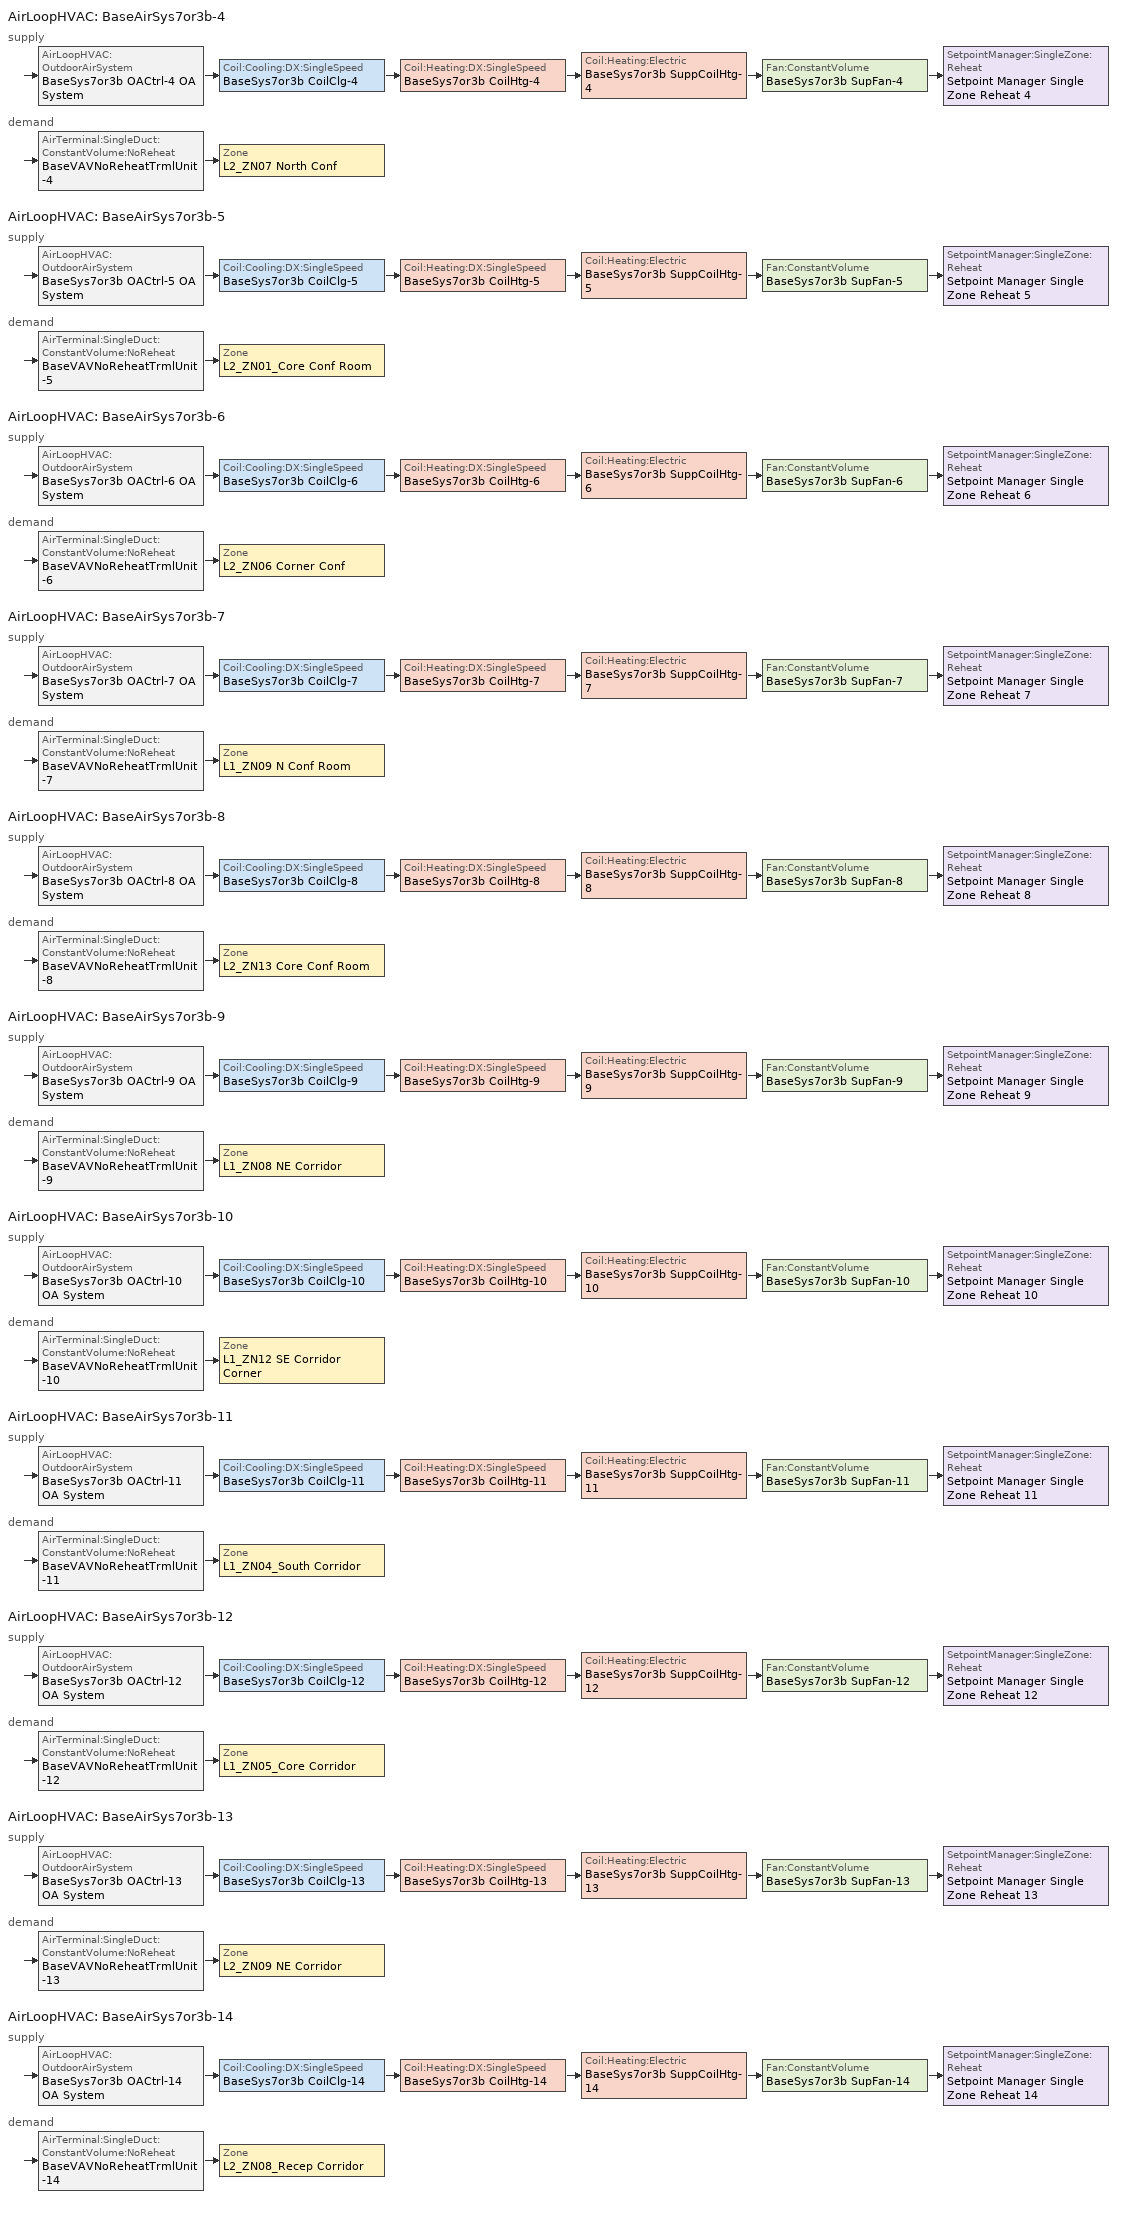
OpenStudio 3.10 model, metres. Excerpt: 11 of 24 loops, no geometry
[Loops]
AirLoopHVAC 'BaseAirSys7or3b-4'
 supply: AirLoopHVAC:OutdoorAirSystem 'BaseSys7or3b OACtrl-4 OA System' > Coil:Cooling:DX:SingleSpeed 'BaseSys7or3b CoilClg-4' > Coil:Heating:DX:SingleSpeed 'BaseSys7or3b CoilHtg-4' > Coil:Heating:Electric 'BaseSys7or3b SuppCoilHtg-4' > Fan:ConstantVolume 'BaseSys7or3b SupFan-4' > SetpointManager:SingleZone:Reheat 'Setpoint Manager Single Zone Reheat 4'
 demand: AirTerminal:SingleDuct:ConstantVolume:NoReheat 'BaseVAVNoReheatTrmlUnit-4' > Zone 'L2_ZN07 North Conf'
AirLoopHVAC 'BaseAirSys7or3b-5'
 supply: AirLoopHVAC:OutdoorAirSystem 'BaseSys7or3b OACtrl-5 OA System' > Coil:Cooling:DX:SingleSpeed 'BaseSys7or3b CoilClg-5' > Coil:Heating:DX:SingleSpeed 'BaseSys7or3b CoilHtg-5' > Coil:Heating:Electric 'BaseSys7or3b SuppCoilHtg-5' > Fan:ConstantVolume 'BaseSys7or3b SupFan-5' > SetpointManager:SingleZone:Reheat 'Setpoint Manager Single Zone Reheat 5'
 demand: AirTerminal:SingleDuct:ConstantVolume:NoReheat 'BaseVAVNoReheatTrmlUnit-5' > Zone 'L2_ZN01_Core Conf Room'
AirLoopHVAC 'BaseAirSys7or3b-6'
 supply: AirLoopHVAC:OutdoorAirSystem 'BaseSys7or3b OACtrl-6 OA System' > Coil:Cooling:DX:SingleSpeed 'BaseSys7or3b CoilClg-6' > Coil:Heating:DX:SingleSpeed 'BaseSys7or3b CoilHtg-6' > Coil:Heating:Electric 'BaseSys7or3b SuppCoilHtg-6' > Fan:ConstantVolume 'BaseSys7or3b SupFan-6' > SetpointManager:SingleZone:Reheat 'Setpoint Manager Single Zone Reheat 6'
 demand: AirTerminal:SingleDuct:ConstantVolume:NoReheat 'BaseVAVNoReheatTrmlUnit-6' > Zone 'L2_ZN06 Corner Conf'
AirLoopHVAC 'BaseAirSys7or3b-7'
 supply: AirLoopHVAC:OutdoorAirSystem 'BaseSys7or3b OACtrl-7 OA System' > Coil:Cooling:DX:SingleSpeed 'BaseSys7or3b CoilClg-7' > Coil:Heating:DX:SingleSpeed 'BaseSys7or3b CoilHtg-7' > Coil:Heating:Electric 'BaseSys7or3b SuppCoilHtg-7' > Fan:ConstantVolume 'BaseSys7or3b SupFan-7' > SetpointManager:SingleZone:Reheat 'Setpoint Manager Single Zone Reheat 7'
 demand: AirTerminal:SingleDuct:ConstantVolume:NoReheat 'BaseVAVNoReheatTrmlUnit-7' > Zone 'L1_ZN09 N Conf Room'
AirLoopHVAC 'BaseAirSys7or3b-8'
 supply: AirLoopHVAC:OutdoorAirSystem 'BaseSys7or3b OACtrl-8 OA System' > Coil:Cooling:DX:SingleSpeed 'BaseSys7or3b CoilClg-8' > Coil:Heating:DX:SingleSpeed 'BaseSys7or3b CoilHtg-8' > Coil:Heating:Electric 'BaseSys7or3b SuppCoilHtg-8' > Fan:ConstantVolume 'BaseSys7or3b SupFan-8' > SetpointManager:SingleZone:Reheat 'Setpoint Manager Single Zone Reheat 8'
 demand: AirTerminal:SingleDuct:ConstantVolume:NoReheat 'BaseVAVNoReheatTrmlUnit-8' > Zone 'L2_ZN13 Core Conf Room'
AirLoopHVAC 'BaseAirSys7or3b-9'
 supply: AirLoopHVAC:OutdoorAirSystem 'BaseSys7or3b OACtrl-9 OA System' > Coil:Cooling:DX:SingleSpeed 'BaseSys7or3b CoilClg-9' > Coil:Heating:DX:SingleSpeed 'BaseSys7or3b CoilHtg-9' > Coil:Heating:Electric 'BaseSys7or3b SuppCoilHtg-9' > Fan:ConstantVolume 'BaseSys7or3b SupFan-9' > SetpointManager:SingleZone:Reheat 'Setpoint Manager Single Zone Reheat 9'
 demand: AirTerminal:SingleDuct:ConstantVolume:NoReheat 'BaseVAVNoReheatTrmlUnit-9' > Zone 'L1_ZN08 NE Corridor'
AirLoopHVAC 'BaseAirSys7or3b-10'
 supply: AirLoopHVAC:OutdoorAirSystem 'BaseSys7or3b OACtrl-10 OA System' > Coil:Cooling:DX:SingleSpeed 'BaseSys7or3b CoilClg-10' > Coil:Heating:DX:SingleSpeed 'BaseSys7or3b CoilHtg-10' > Coil:Heating:Electric 'BaseSys7or3b SuppCoilHtg-10' > Fan:ConstantVolume 'BaseSys7or3b SupFan-10' > SetpointManager:SingleZone:Reheat 'Setpoint Manager Single Zone Reheat 10'
 demand: AirTerminal:SingleDuct:ConstantVolume:NoReheat 'BaseVAVNoReheatTrmlUnit-10' > Zone 'L1_ZN12 SE Corridor Corner'
AirLoopHVAC 'BaseAirSys7or3b-11'
 supply: AirLoopHVAC:OutdoorAirSystem 'BaseSys7or3b OACtrl-11 OA System' > Coil:Cooling:DX:SingleSpeed 'BaseSys7or3b CoilClg-11' > Coil:Heating:DX:SingleSpeed 'BaseSys7or3b CoilHtg-11' > Coil:Heating:Electric 'BaseSys7or3b SuppCoilHtg-11' > Fan:ConstantVolume 'BaseSys7or3b SupFan-11' > SetpointManager:SingleZone:Reheat 'Setpoint Manager Single Zone Reheat 11'
 demand: AirTerminal:SingleDuct:ConstantVolume:NoReheat 'BaseVAVNoReheatTrmlUnit-11' > Zone 'L1_ZN04_South Corridor'
AirLoopHVAC 'BaseAirSys7or3b-12'
 supply: AirLoopHVAC:OutdoorAirSystem 'BaseSys7or3b OACtrl-12 OA System' > Coil:Cooling:DX:SingleSpeed 'BaseSys7or3b CoilClg-12' > Coil:Heating:DX:SingleSpeed 'BaseSys7or3b CoilHtg-12' > Coil:Heating:Electric 'BaseSys7or3b SuppCoilHtg-12' > Fan:ConstantVolume 'BaseSys7or3b SupFan-12' > SetpointManager:SingleZone:Reheat 'Setpoint Manager Single Zone Reheat 12'
 demand: AirTerminal:SingleDuct:ConstantVolume:NoReheat 'BaseVAVNoReheatTrmlUnit-12' > Zone 'L1_ZN05_Core Corridor'
AirLoopHVAC 'BaseAirSys7or3b-13'
 supply: AirLoopHVAC:OutdoorAirSystem 'BaseSys7or3b OACtrl-13 OA System' > Coil:Cooling:DX:SingleSpeed 'BaseSys7or3b CoilClg-13' > Coil:Heating:DX:SingleSpeed 'BaseSys7or3b CoilHtg-13' > Coil:Heating:Electric 'BaseSys7or3b SuppCoilHtg-13' > Fan:ConstantVolume 'BaseSys7or3b SupFan-13' > SetpointManager:SingleZone:Reheat 'Setpoint Manager Single Zone Reheat 13'
 demand: AirTerminal:SingleDuct:ConstantVolume:NoReheat 'BaseVAVNoReheatTrmlUnit-13' > Zone 'L2_ZN09 NE Corridor'
AirLoopHVAC 'BaseAirSys7or3b-14'
 supply: AirLoopHVAC:OutdoorAirSystem 'BaseSys7or3b OACtrl-14 OA System' > Coil:Cooling:DX:SingleSpeed 'BaseSys7or3b CoilClg-14' > Coil:Heating:DX:SingleSpeed 'BaseSys7or3b CoilHtg-14' > Coil:Heating:Electric 'BaseSys7or3b SuppCoilHtg-14' > Fan:ConstantVolume 'BaseSys7or3b SupFan-14' > SetpointManager:SingleZone:Reheat 'Setpoint Manager Single Zone Reheat 14'
 demand: AirTerminal:SingleDuct:ConstantVolume:NoReheat 'BaseVAVNoReheatTrmlUnit-14' > Zone 'L2_ZN08_Recep Corridor'
[Sizing:Zone] Zone Cooling Design Supply Air Temperature Input Method=TemperatureDifference; Zone Cooling Design Supply Air Temperature {C}=14; Zone Cooling Design Supply Air Temperature Difference {deltaC}=11.1111; Zone Heating Design Supply Air Temperature Input Method=TemperatureDifference; Zone Heating Design Supply Air Temperature {C}=40; Zone Heating Design Supply Air Temperature Difference {deltaC}=13.8889; Zone Cooling Design Supply Air Humidity Ratio {kg-H2O/kg-air}=0.0085; Zone Heating Design Supply Air Humidity Ratio {kg-H2O/kg-air}=0.008; Zone Heating Sizing Factor=1; Zone Cooling Sizing Factor=1; Cooling Design Air Flow Method=DesignDay; Cooling Minimum Air Flow per Zone Floor Area {m3/s-m2}=0; Cooling Minimum Air Flow {m3/s}=0; Cooling Minimum Air Flow Fraction=0; Heating Design Air Flow Method=DesignDay; Heating Maximum Air Flow per Zone Floor Area {m3/s-m2}=0; Heating Maximum Air Flow {m3/s}=0; Heating Maximum Air Flow Fraction=0; Account for Dedicated Outdoor Air System=No; Dedicated Outdoor Air System Control Strategy=NeutralSupplyAir; Dedicated Outdoor Air Low Setpoint Temperature for Design {C}=autosize; Dedicated Outdoor Air High Setpoint Temperature for Design {C}=autosize; Zone Load Sizing Method=Sensible Load Only No Latent Load; Zone Latent Cooling Design Supply Air Humidity Ratio Input Method=HumidityRatioDifference; Zone Cooling Design Supply Air Humidity Ratio Difference {kgWater/kgDryAir}=0.005; Zone Latent Heating Design Supply Air Humidity Ratio Input Method=HumidityRatioDifference; Zone Humidification Design Supply Air Humidity Ratio Difference {kgWater/kgDryAir}=0.005; Sizing Option=Coincident
L2_ZN07 North Conf; L2_ZN01_Core Conf Room; L2_ZN06 Corner Conf; L1_ZN09 N Conf Room; L2_ZN13 Core Conf Room; L1_ZN08 NE Corridor; L1_ZN12 SE Corridor Corner; L1_ZN04_South Corridor; L1_ZN05_Core Corridor; L2_ZN09 NE Corridor; L2_ZN08_Recep Corridor
[Zone equipment]
L2_ZN07 North Conf: L2_ZN07 North Conf BaseExhFan, BaseVAVNoReheatTrmlUnit-4
L2_ZN01_Core Conf Room: L2_ZN01_Core Conf Room BaseExhFan, BaseVAVNoReheatTrmlUnit-5
L2_ZN06 Corner Conf: L2_ZN06 Corner Conf BaseExhFan, BaseVAVNoReheatTrmlUnit-6
L1_ZN09 N Conf Room: L1_ZN09 N Conf Room BaseExhFan, BaseVAVNoReheatTrmlUnit-7
L2_ZN13 Core Conf Room: L2_ZN13 Core Conf Room BaseExhFan, BaseVAVNoReheatTrmlUnit-8
L1_ZN08 NE Corridor: L1_ZN08 NE Corridor BaseExhFan, BaseVAVNoReheatTrmlUnit-9
L1_ZN12 SE Corridor Corner: L1_ZN12 SE Corridor Corner BaseExhFan, BaseVAVNoReheatTrmlUnit-10
L1_ZN04_South Corridor: L1_ZN04_South Corridor BaseExhFan, BaseVAVNoReheatTrmlUnit-11
L1_ZN05_Core Corridor: L1_ZN05_Core Corridor BaseExhFan, BaseVAVNoReheatTrmlUnit-12
L2_ZN09 NE Corridor: L2_ZN09 NE Corridor BaseExhFan, BaseVAVNoReheatTrmlUnit-13
L2_ZN08_Recep Corridor: L2_ZN08_Recep Corridor BaseExhFan, BaseVAVNoReheatTrmlUnit-14
[AirLoopHVAC] Availability Schedule=SchoolHVACAvail; Design Return Air Flow Fraction of Supply Air Flow=1
Name | Design Supply Air Flow Rate {m3/s}
BaseAirSys7or3b-4 | 0.781639
BaseAirSys7or3b-5 | 0.583846
BaseAirSys7or3b-6 | 0.417876
BaseAirSys7or3b-7 | 1.00057
BaseAirSys7or3b-8 | 0.427479
BaseAirSys7or3b-9 | 0.63257
BaseAirSys7or3b-10 | 0.131585
BaseAirSys7or3b-11 | 0.236125
BaseAirSys7or3b-12 | 0.50891
BaseAirSys7or3b-13 | 0.920798
BaseAirSys7or3b-14 | 0.966978
[Sizing:System] Central Heating Maximum System Air Flow Ratio=1; Preheat Design Temperature {C}=5.68434e-14; Preheat Design Humidity Ratio {kg-H2O/kg-Air}=0; Precool Design Temperature {C}=5.68434e-14; Precool Design Humidity Ratio {kg-H2O/kg-Air}=0; Central Cooling Design Supply Air Temperature {C}=12.7778; Central Heating Design Supply Air Temperature {C}=35; Sizing Option=NonCoincident; 100% Outdoor Air in Cooling=No; 100% Outdoor Air in Heating=No; Central Cooling Design Supply Air Humidity Ratio {kg-H2O/kg-Air}=0.0085; Central Heating Design Supply Air Humidity Ratio {kg-H2O/kg-Air}=0.008; Zone Maximum Outdoor Air Fraction=1; Cooling Supply Air Flow Rate Per Floor Area {m3/s-m2}=0.00996765; Cooling Fraction of Autosized Cooling Supply Air Flow Rate=1; Cooling Supply Air Flow Rate Per Unit Cooling Capacity {m3/s-W}=3.94755e-05; Heating Supply Air Flow Rate Per Floor Area {m3/s-m2}=0.00996765; Heating Fraction of Autosized Heating Supply Air Flow Rate=1; Heating Fraction of Autosized Cooling Supply Air Flow Rate=1; Heating Supply Air Flow Rate Per Unit Heating Capacity {m3/s-W}=3.15882e-05; Cooling Design Capacity Method=CoolingDesignCapacity; Cooling Design Capacity {W}=autosize; Cooling Design Capacity Per Floor Area {W/m2}=234.7; Fraction of Autosized Cooling Design Capacity=1; Heating Design Capacity Method=HeatingDesignCapacity; Heating Design Capacity {W}=autosize; Heating Design Capacity Per Floor Area {W/m2}=157; Fraction of Autosized Heating Design Capacity=1; Central Cooling Capacity Control Method=OnOff; Occupant Diversity=autosize
BaseAirSys7or3b-4; BaseAirSys7or3b-5; BaseAirSys7or3b-6; BaseAirSys7or3b-7; BaseAirSys7or3b-8; BaseAirSys7or3b-9; BaseAirSys7or3b-10; BaseAirSys7or3b-11; BaseAirSys7or3b-12; BaseAirSys7or3b-13; BaseAirSys7or3b-14
[Controller:OutdoorAir] Minimum Outdoor Air Flow Rate {m3/s}=0; Maximum Outdoor Air Flow Rate {m3/s}=Autosize; Economizer Control Action Type=ModulateFlow; Lockout Type=NoLockout; Minimum Limit Type=FixedMinimum; High Humidity Control=No; High Humidity Outdoor Air Flow Ratio=1; Control High Indoor Humidity Based on Outdoor Humidity Ratio=Yes; Heat Recovery Bypass Control Type=BypassWhenWithinEconomizerLimits; Economizer Operation Staging=InterlockedWithMechanicalCooling
Name | Economizer Control Type | Economizer Maximum Limit Dry-Bulb Temperature {C} | Economizer Maximum Limit Enthalpy {J/kg} | Minimum Outdoor Air Schedule | Maximum Fraction of Outdoor Air Schedule | Controller Mechanical Ventilation
BaseSys7or3b OACtrl-4 | FixedDryBulb | 21.6667 | 116300 | BaseSys7or3b OACtrl-4 Schedule | BaseSys7or3b OACtrl-4 Max OA Schedule | BaseSys7or3b OACtrl-4 Mech Vent Controller
BaseSys7or3b OACtrl-5 | FixedDryBulb | 21.6667 | 116300 | BaseSys7or3b OACtrl-5 Schedule | BaseSys7or3b OACtrl-5 Max OA Schedule | BaseSys7or3b OACtrl-5 Mech Vent Controller
BaseSys7or3b OACtrl-6 | NoEconomizer |  | 64000 | BaseSys7or3b OACtrl-6 Schedule |  | BaseSys7or3b OACtrl-6 Mech Vent Controller
BaseSys7or3b OACtrl-7 | FixedDryBulb | 21.6667 | 116300 | BaseSys7or3b OACtrl-7 Schedule | BaseSys7or3b OACtrl-7 Max OA Schedule | BaseSys7or3b OACtrl-7 Mech Vent Controller
BaseSys7or3b OACtrl-8 | NoEconomizer |  | 64000 | BaseSys7or3b OACtrl-8 Schedule |  | BaseSys7or3b OACtrl-8 Mech Vent Controller
BaseSys7or3b OACtrl-9 | FixedDryBulb | 21.6667 | 116300 | BaseSys7or3b OACtrl-9 Schedule | BaseSys7or3b OACtrl-9 Max OA Schedule | BaseSys7or3b OACtrl-9 Mech Vent Controller
BaseSys7or3b OACtrl-10 | NoEconomizer |  | 64000 | BaseSys7or3b OACtrl-10 Schedule |  | BaseSys7or3b OACtrl-10 Mech Vent Controller
BaseSys7or3b OACtrl-11 | NoEconomizer |  | 64000 | BaseSys7or3b OACtrl-11 Schedule |  | BaseSys7or3b OACtrl-11 Mech Vent Controller
BaseSys7or3b OACtrl-12 | FixedDryBulb | 21.6667 | 116300 | BaseSys7or3b OACtrl-12 Schedule | BaseSys7or3b OACtrl-12 Max OA Schedule | BaseSys7or3b OACtrl-12 Mech Vent Controller
BaseSys7or3b OACtrl-13 | FixedDryBulb | 21.6667 | 116300 | BaseSys7or3b OACtrl-13 Schedule | BaseSys7or3b OACtrl-13 Max OA Schedule | BaseSys7or3b OACtrl-13 Mech Vent Controller
BaseSys7or3b OACtrl-14 | FixedDryBulb | 21.6667 | 116300 | BaseSys7or3b OACtrl-14 Schedule | BaseSys7or3b OACtrl-14 Max OA Schedule | BaseSys7or3b OACtrl-14 Mech Vent Controller
[Controller:MechanicalVentilation] Availability Schedule=Always On Discrete
Name | Demand Controlled Ventilation
BaseSys7or3b OACtrl-4 Mech Vent Controller; BaseSys7or3b OACtrl-5 Mech Vent Controller | Yes
BaseSys7or3b OACtrl-6 Mech Vent Controller; BaseSys7or3b OACtrl-7 Mech Vent Controller; BaseSys7or3b OACtrl-8 Mech Vent Controller; BaseSys7or3b OACtrl-9 Mech Vent Controller; BaseSys7or3b OACtrl-10 Mech Vent Controller; BaseSys7or3b OACtrl-11 Mech Vent Controller; BaseSys7or3b OACtrl-12 Mech Vent Controller; BaseSys7or3b OACtrl-13 Mech Vent Controller; BaseSys7or3b OACtrl-14 Mech Vent Controller
[AirLoopHVAC:OutdoorAirSystem]
Name | Controller
BaseSys7or3b OACtrl-4 OA System | BaseSys7or3b OACtrl-4
BaseSys7or3b OACtrl-5 OA System | BaseSys7or3b OACtrl-5
BaseSys7or3b OACtrl-6 OA System | BaseSys7or3b OACtrl-6
BaseSys7or3b OACtrl-7 OA System | BaseSys7or3b OACtrl-7
BaseSys7or3b OACtrl-8 OA System | BaseSys7or3b OACtrl-8
BaseSys7or3b OACtrl-9 OA System | BaseSys7or3b OACtrl-9
BaseSys7or3b OACtrl-10 OA System | BaseSys7or3b OACtrl-10
BaseSys7or3b OACtrl-11 OA System | BaseSys7or3b OACtrl-11
BaseSys7or3b OACtrl-12 OA System | BaseSys7or3b OACtrl-12
BaseSys7or3b OACtrl-13 OA System | BaseSys7or3b OACtrl-13
BaseSys7or3b OACtrl-14 OA System | BaseSys7or3b OACtrl-14
[Fan:ConstantVolume] Availability Schedule=Always On Discrete; Motor In Airstream Fraction=1
Name | Fan Total Efficiency | Pressure Rise {Pa} | Maximum Flow Rate {m3/s} | Motor Efficiency
BaseSys7or3b SupFan-4 | 0.56225 | 836.879 | 0.781639 | 0.865
BaseSys7or3b SupFan-5 | 0.56225 | 842.822 | 0.583846 | 0.865
BaseSys7or3b SupFan-6 | 0.55575 | 817.856 | 0.417876 | 0.855
BaseSys7or3b SupFan-7 | 0.56225 | 744.609 | 1.00057 | 0.865
BaseSys7or3b SupFan-8 | 0.55575 | 852.831 | 0.427479 | 0.855
BaseSys7or3b SupFan-9 | 0.56225 | 865.121 | 0.63257 | 0.865
BaseSys7or3b SupFan-10 | 0.55575 | 855.117 | 0.131585 | 0.855
BaseSys7or3b SupFan-11 | 0.55575 | 855.117 | 0.236125 | 0.855
BaseSys7or3b SupFan-12 | 0.55575 | 855.117 | 0.50891 | 0.855
BaseSys7or3b SupFan-13 | 0.56225 | 865.121 | 0.920798 | 0.865
BaseSys7or3b SupFan-14 | 0.56225 | 863.038 | 0.966978 | 0.865
[Coil:Heating:Electric]
Name | Availability Schedule | Nominal Capacity {W}
BaseSys7or3b SuppCoilHtg-4 | BaseSys7or3b SuppCoilHtg-4 AvailSch | 11436.7
BaseSys7or3b SuppCoilHtg-5 | BaseSys7or3b SuppCoilHtg-5 AvailSch | 9881.74
BaseSys7or3b SuppCoilHtg-6 | BaseSys7or3b SuppCoilHtg-6 AvailSch | 6473.88
BaseSys7or3b SuppCoilHtg-7 | BaseSys7or3b SuppCoilHtg-7 AvailSch | 12474.2
BaseSys7or3b SuppCoilHtg-8 | BaseSys7or3b SuppCoilHtg-8 AvailSch | 5847.41
BaseSys7or3b SuppCoilHtg-9 | BaseSys7or3b SuppCoilHtg-9 AvailSch | 9411.27
BaseSys7or3b SuppCoilHtg-10 | BaseSys7or3b SuppCoilHtg-10 AvailSch | 1987.98
BaseSys7or3b SuppCoilHtg-11 | BaseSys7or3b SuppCoilHtg-11 AvailSch | 3265.43
BaseSys7or3b SuppCoilHtg-12 | BaseSys7or3b SuppCoilHtg-12 AvailSch | 7692.47
BaseSys7or3b SuppCoilHtg-13 | BaseSys7or3b SuppCoilHtg-13 AvailSch | 9982.47
BaseSys7or3b SuppCoilHtg-14 | BaseSys7or3b SuppCoilHtg-14 AvailSch | 13217.9
[Coil:Heating:DX:SingleSpeed] Availability Schedule=Always On Discrete; Rated COP {W/W}=3.52162; Rated Supply Fan Power Per Volume Flow Rate 2017 {W/(m3/s)}=773.3; Rated Supply Fan Power Per Volume Flow Rate 2023 {W/(m3/s)}=934.4; Total Heating Capacity Function of Temperature Curve=CoilHtgHPQRatio_fToadbSI; Total Heating Capacity Function of Flow Fraction Curve=CoilHtgHPQRatio_fCFMRatio; Energy Input Ratio Function of Temperature Curve=CoilHtgHPEIRRatio_fToadbSI; Energy Input Ratio Function of Flow Fraction Curve=CoilHtgHPEIRRatio_fCFMRatio; Part Load Fraction Correlation Curve=CoilHtgHPEIRRatio_fQFrac; Minimum Outdoor Dry-Bulb Temperature for Compressor Operation {C}=-8.33333; Maximum Outdoor Dry-Bulb Temperature for Defrost Operation {C}=4.44444; Maximum Outdoor Dry-Bulb Temperature for Crankcase Heater Operation {C}=10; Defrost Strategy=ReverseCycle; Defrost Control=Timed; Defrost Time Period Fraction=0.058333; Resistive Defrost Heater Capacity {W}=2000
Name | Rated Total Heating Capacity {W} | Rated Air Flow Rate {m3/s} | Defrost Energy Input Ratio Function of Temperature Curve | Crankcase Heater Capacity {W}
BaseSys7or3b CoilHtg-4 | 14716.8 | 0.781639 | BaseSys7or3b CoilHtg-4 Defrost Curve | 40.1077
BaseSys7or3b CoilHtg-5 | 12552.5 | 0.583846 | BaseSys7or3b CoilHtg-5 Defrost Curve | 34.2093
BaseSys7or3b CoilHtg-6 | 8105.94 | 0.417876 | BaseSys7or3b CoilHtg-6 Defrost Curve | 22.0911
BaseSys7or3b CoilHtg-7 | 18087.1 | 1.00057 | BaseSys7or3b CoilHtg-7 Defrost Curve | 49.2928
BaseSys7or3b CoilHtg-8 | 8078.21 | 0.427479 | BaseSys7or3b CoilHtg-8 Defrost Curve | 22.0156
BaseSys7or3b CoilHtg-9 | 14169.6 | 0.63257 | BaseSys7or3b CoilHtg-9 Defrost Curve | 38.6165
BaseSys7or3b CoilHtg-10 | 2963.15 | 0.131585 | BaseSys7or3b CoilHtg-10 Defrost Curve | 8.07546
BaseSys7or3b CoilHtg-11 | 4930.86 | 0.236125 | BaseSys7or3b CoilHtg-11 Defrost Curve | 13.4381
BaseSys7or3b CoilHtg-12 | 10289.4 | 0.50891 | BaseSys7or3b CoilHtg-12 Defrost Curve | 28.0417
BaseSys7or3b CoilHtg-13 | 16872 | 0.920798 | BaseSys7or3b CoilHtg-13 Defrost Curve | 45.9814
BaseSys7or3b CoilHtg-14 | 19423.8 | 0.966978 | BaseSys7or3b CoilHtg-14 Defrost Curve | 52.9357
[Coil:Cooling:DX:SingleSpeed] Availability Schedule=Always On Discrete; Rated Sensible Heat Ratio=autosize; Rated COP {W/W}=4.07563; Rated Evaporator Fan Power Per Volume Flow Rate 2017 {W/(m3/s)}=773.3; Rated Evaporator Fan Power Per Volume Flow Rate 2023 {W/(m3/s)}=934.4; Total Cooling Capacity Function of Temperature Curve=CoilClgDXQRatio_fTwbToadbSI; Total Cooling Capacity Function of Flow Fraction Curve=CoilClgDXSnglQRatio_fCFMRatio; Energy Input Ratio Function of Flow Fraction Curve=CoilClgDXSnglEIRRatio_fCFMRatio; Part Load Fraction Correlation Curve=CoilClgDXSEEREIRRatio_fQFrac; Minimum Outdoor Dry-Bulb Temperature for Compressor Operation {C}=-25; Nominal Time for Condensate Removal to Begin {s}=0; Ratio of Initial Moisture Evaporation Rate and Steady State Latent Capacity=0; Maximum Cycling Rate {cycles/hr}=0; Latent Capacity Time Constant {s}=0; Condenser Type=AirCooled; Evaporative Condenser Effectiveness=0.9; Evaporative Condenser Air Flow Rate {m3/s}=autosize; Evaporative Condenser Pump Rated Power Consumption {W}=autosize; Crankcase Heater Capacity {W}=0; Maximum Outdoor Dry-Bulb Temperature for Crankcase Heater Operation {C}=10; Basin Heater Capacity {W/K}=0; Basin Heater Setpoint Temperature {C}=2
Name | Rated Total Cooling Capacity {W} | Rated Air Flow Rate {m3/s} | Energy Input Ratio Function of Temperature Curve
BaseSys7or3b CoilClg-4 | 14716.8 | 0.781639 | CoilClgDXSEEREIR_fTwbToadbSI-4
BaseSys7or3b CoilClg-5 | 12552.5 | 0.583846 | CoilClgDXSEEREIR_fTwbToadbSI-5
BaseSys7or3b CoilClg-6 | 8105.94 | 0.417876 | CoilClgDXSEEREIR_fTwbToadbSI-6
BaseSys7or3b CoilClg-7 | 18087.1 | 1.00057 | CoilClgDXSEEREIR_fTwbToadbSI-7
BaseSys7or3b CoilClg-8 | 8078.21 | 0.427479 | CoilClgDXSEEREIR_fTwbToadbSI-8
BaseSys7or3b CoilClg-9 | 14169.6 | 0.63257 | CoilClgDXSEEREIR_fTwbToadbSI-9
BaseSys7or3b CoilClg-10 | 2963.15 | 0.131585 | CoilClgDXSEEREIR_fTwbToadbSI-10
BaseSys7or3b CoilClg-11 | 4930.86 | 0.236125 | CoilClgDXSEEREIR_fTwbToadbSI-11
BaseSys7or3b CoilClg-12 | 10289.4 | 0.50891 | CoilClgDXSEEREIR_fTwbToadbSI-12
BaseSys7or3b CoilClg-13 | 16872 | 0.920798 | CoilClgDXSEEREIR_fTwbToadbSI-13
BaseSys7or3b CoilClg-14 | 19423.8 | 0.966978 | CoilClgDXSEEREIR_fTwbToadbSI-14
[SetpointManager:SingleZone:Reheat] Minimum Supply Air Temperature {C}=-99; Maximum Supply Air Temperature {C}=99
Name | Control Zone | Setpoint Node or NodeList
Setpoint Manager Single Zone Reheat 4 | L2_ZN07 North Conf | BaseSys7or3b SupFan-4 Outlet Node
Setpoint Manager Single Zone Reheat 5 | L2_ZN01_Core Conf Room | BaseSys7or3b SupFan-5 Outlet Node
Setpoint Manager Single Zone Reheat 6 | L2_ZN06 Corner Conf | BaseSys7or3b SupFan-6 Outlet Node
Setpoint Manager Single Zone Reheat 7 | L1_ZN09 N Conf Room | BaseSys7or3b SupFan-7 Outlet Node
Setpoint Manager Single Zone Reheat 8 | L2_ZN13 Core Conf Room | BaseSys7or3b SupFan-8 Outlet Node
Setpoint Manager Single Zone Reheat 9 | L1_ZN08 NE Corridor | BaseSys7or3b SupFan-9 Outlet Node
Setpoint Manager Single Zone Reheat 10 | L1_ZN12 SE Corridor Corner | BaseSys7or3b SupFan-10 Outlet Node
Setpoint Manager Single Zone Reheat 11 | L1_ZN04_South Corridor | BaseSys7or3b SupFan-11 Outlet Node
Setpoint Manager Single Zone Reheat 12 | L1_ZN05_Core Corridor | BaseSys7or3b SupFan-12 Outlet Node
Setpoint Manager Single Zone Reheat 13 | L2_ZN09 NE Corridor | BaseSys7or3b SupFan-13 Outlet Node
Setpoint Manager Single Zone Reheat 14 | L2_ZN08_Recep Corridor | BaseSys7or3b SupFan-14 Outlet Node
[Fan:ZoneExhaust] Availability Schedule=SchoolHVACAvail; Fan Total Efficiency=0.55575; System Availability Manager Coupling Mode=Decoupled; Balanced Exhaust Fraction Schedule=On
Name | Pressure Rise {Pa} | Maximum Flow Rate {m3/s}
L2_ZN07 North Conf BaseExhFan | 645.8 | 0.0568531
L2_ZN01_Core Conf Room BaseExhFan | 392.898 | 0.0610728
L2_ZN06 Corner Conf BaseExhFan | 662.367 | 0.0355333
L1_ZN09 N Conf Room BaseExhFan | 486.361 | 0.284266
L2_ZN13 Core Conf Room BaseExhFan | 357.328 | 0.0255398
L1_ZN08 NE Corridor BaseExhFan | 248.162 | 0.0485837
L1_ZN12 SE Corridor Corner BaseExhFan | 239.61 | 0.0104669
L1_ZN04_South Corridor BaseExhFan | 298.401 | 0.015082
L1_ZN05_Core Corridor BaseExhFan | 237.618 | 0.0408203
L2_ZN09 NE Corridor BaseExhFan | 914.356 | 0.019194
L2_ZN08_Recep Corridor BaseExhFan | 354.822 | 0.0575479
[AirTerminal:SingleDuct:ConstantVolume:NoReheat] Availability Schedule=Always On Discrete
Name | Maximum Air Flow Rate {m3/s}
BaseVAVNoReheatTrmlUnit-4 | 0.781639
BaseVAVNoReheatTrmlUnit-5 | 0.583846
BaseVAVNoReheatTrmlUnit-6 | 0.417876
BaseVAVNoReheatTrmlUnit-7 | 1.00057
BaseVAVNoReheatTrmlUnit-8 | 0.427479
BaseVAVNoReheatTrmlUnit-9 | 0.63257
BaseVAVNoReheatTrmlUnit-10 | 0.131585
BaseVAVNoReheatTrmlUnit-11 | 0.236125
BaseVAVNoReheatTrmlUnit-12 | 0.50891
BaseVAVNoReheatTrmlUnit-13 | 0.920798
BaseVAVNoReheatTrmlUnit-14 | 0.966978
[Curve:Biquadratic]
Name | Coefficient1 Constant | Coefficient2 x | Coefficient3 x**2 | Coefficient4 y | Coefficient5 y**2 | Coefficient6 x*y | Minimum Value of x | Maximum Value of x | Minimum Value of y | Maximum Value of y
CoilClgDXQRatio_fTwbToadbSI | 0.86779 | 0.014245 | 0.000554 | -0.007569 | 3.2e-05 | -0.000191 | 13.89 | 25 | 23.89 | 46.11
BaseSys7or3b CoilHtg-4 Defrost Curve; BaseSys7or3b CoilHtg-5 Defrost Curve; BaseSys7or3b CoilHtg-6 Defrost Curve; BaseSys7or3b CoilHtg-7 Defrost Curve; BaseSys7or3b CoilHtg-8 Defrost Curve; BaseSys7or3b CoilHtg-9 Defrost Curve; BaseSys7or3b CoilHtg-10 Defrost Curve; BaseSys7or3b CoilHtg-11 Defrost Curve; BaseSys7or3b CoilHtg-12 Defrost Curve; BaseSys7or3b CoilHtg-13 Defrost Curve; BaseSys7or3b CoilHtg-14 Defrost Curve | 1 | 0 | 0 | 0 | 0 | 0 | 0 | 1 | 0 | 1
[Curve:Cubic]
Name | Coefficient1 Constant | Coefficient2 x | Coefficient3 x**2 | Coefficient4 x**3 | Minimum Value of x | Maximum Value of x | Minimum Curve Output | Maximum Curve Output
CoilClgDXSEEREIRRatio_fQFrac | 1 | 0 | 0 | 0 | 0.7 | 1
CoilHtgHPQRatio_fToadbSI | 0.729009 | 0.031928 | 0.000136 | -9e-06 | 0 | 10 | 0.17 | 1.05
CoilHtgHPEIRRatio_fToadbSI | 1.21829 | -0.036117 | 0.00142 | -2.7e-05 | 0 | 10 | 0.97 | 3.18
[Curve:Quadratic] Minimum Value of x=0
Name | Coefficient1 Constant | Coefficient2 x | Coefficient3 x**2 | Maximum Value of x | Minimum Curve Output | Maximum Curve Output
CoilClgDXSnglQRatio_fCFMRatio | 0.8 | 0.2 | 0 | 100 | 0.8
CoilClgDXSnglEIRRatio_fCFMRatio | 1.156 | -0.1816 | 0.0256 | 100
CoilHtgHPQRatio_fCFMRatio | 0.84 | 0.16 | 0 | 100 | 0.84
CoilHtgHPEIRRatio_fQFrac | 0.85 | 0.15 | 0 | 1 | 0.85 | 1
CoilHtgHPEIRRatio_fCFMRatio | 1.3824 | -0.4336 | 0.0512 | 1
[Table:MultiVariableLookup]
CoilClgDXSEEREIR_fTwbToadbSI-4; CoilClgDXSEEREIR_fTwbToadbSI-5; CoilClgDXSEEREIR_fTwbToadbSI-6; CoilClgDXSEEREIR_fTwbToadbSI-7; CoilClgDXSEEREIR_fTwbToadbSI-8; CoilClgDXSEEREIR_fTwbToadbSI-9; CoilClgDXSEEREIR_fTwbToadbSI-10; CoilClgDXSEEREIR_fTwbToadbSI-11; CoilClgDXSEEREIR_fTwbToadbSI-12; CoilClgDXSEEREIR_fTwbToadbSI-13; CoilClgDXSEEREIR_fTwbToadbSI-14: EvaluateCurveToLimits, BiQuadratic, 1, Temperature, Temperature, Dimensionless, 2, 19.44, 35, 1, 19.44, 27.78, 0.78414, 19.44, 43.33, 1.21791, 13.89, 35, 1.16301, 13.89, 27.78, 0.916875, 13.89, 43.33, 1.41138, 25, 35, 0.884805, 25, 27.78, 0.690413, 25, 43.33, 1.08116
[Schedule:Day]
OnDay; AllOnHVACAvailDay; BaseSys7or3b OACtrl-4 Schedule Week 1 Summer; BaseSys7or3b OACtrl-4 Schedule Week 1 Winter; BaseSys7or3b OACtrl-5 Schedule Week 1 Summer; BaseSys7or3b OACtrl-5 Schedule Week 1 Winter; BaseSys7or3b OACtrl-6 Schedule Week 1 Summer; BaseSys7or3b OACtrl-6 Schedule Week 1 Winter; BaseSys7or3b OACtrl-7 Schedule Week 1 Summer; BaseSys7or3b OACtrl-7 Schedule Week 1 Winter; BaseSys7or3b OACtrl-8 Schedule Week 1 Summer; BaseSys7or3b OACtrl-8 Schedule Week 1 Winter; BaseSys7or3b OACtrl-9 Schedule Week 1 Summer; BaseSys7or3b OACtrl-9 Schedule Week 1 Winter; BaseSys7or3b OACtrl-10 Schedule Week 1 Summer; BaseSys7or3b OACtrl-10 Schedule Week 1 Winter; BaseSys7or3b OACtrl-11 Schedule Week 1 Summer; BaseSys7or3b OACtrl-11 Schedule Week 1 Winter; BaseSys7or3b OACtrl-12 Schedule Week 1 Summer; BaseSys7or3b OACtrl-12 Schedule Week 1 Winter; BaseSys7or3b OACtrl-13 Schedule Week 1 Summer; BaseSys7or3b OACtrl-13 Schedule Week 1 Winter; BaseSys7or3b OACtrl-14 Schedule Week 1 Summer; BaseSys7or3b OACtrl-14 Schedule Week 1 Winter: 1, 0, 1, 2, 0, 1, 3, 0, 1, 4, 0, 1, 5, 0, 1, 6, 0, 1, 7, 0, 1, 8, 0, 1, 9, 0, 1, 10, 0, 1, 11, 0, 1, 12, 0, 1, 13, 0, 1, 14, 0, 1, 15, 0, 1, 16, 0, 1, 17, 0, 1, 18, 0, 1, 19, 0, 1, 20, 0, 1, 21, 0, 1, 22, 0, 1, 23, 0, 1, 24, 0, 1
SchoolHVACAvailSun; BaseSys7or3b OACtrl-4 Schedule Week 1 Sunday; BaseSys7or3b OACtrl-4 Schedule Week 1 Holiday; BaseSys7or3b OACtrl-4 Schedule Week 1 Custom 1; BaseSys7or3b OACtrl-4 Schedule Week 1 Custom 2; BaseSys7or3b OACtrl-5 Schedule Week 1 Sunday; BaseSys7or3b OACtrl-5 Schedule Week 1 Holiday; BaseSys7or3b OACtrl-5 Schedule Week 1 Custom 1; BaseSys7or3b OACtrl-5 Schedule Week 1 Custom 2; BaseSys7or3b OACtrl-6 Schedule Week 1 Sunday; BaseSys7or3b OACtrl-6 Schedule Week 1 Holiday; BaseSys7or3b OACtrl-6 Schedule Week 1 Custom 1; BaseSys7or3b OACtrl-6 Schedule Week 1 Custom 2; BaseSys7or3b OACtrl-7 Schedule Week 1 Sunday; BaseSys7or3b OACtrl-7 Schedule Week 1 Holiday; BaseSys7or3b OACtrl-7 Schedule Week 1 Custom 1; BaseSys7or3b OACtrl-7 Schedule Week 1 Custom 2; BaseSys7or3b OACtrl-8 Schedule Week 1 Sunday; BaseSys7or3b OACtrl-8 Schedule Week 1 Holiday; BaseSys7or3b OACtrl-8 Schedule Week 1 Custom 1; BaseSys7or3b OACtrl-8 Schedule Week 1 Custom 2; BaseSys7or3b OACtrl-9 Schedule Week 1 Sunday; BaseSys7or3b OACtrl-9 Schedule Week 1 Holiday; BaseSys7or3b OACtrl-9 Schedule Week 1 Custom 1; BaseSys7or3b OACtrl-9 Schedule Week 1 Custom 2; BaseSys7or3b OACtrl-10 Schedule Week 1 Sunday; BaseSys7or3b OACtrl-10 Schedule Week 1 Holiday; BaseSys7or3b OACtrl-10 Schedule Week 1 Custom 1; BaseSys7or3b OACtrl-10 Schedule Week 1 Custom 2; BaseSys7or3b OACtrl-11 Schedule Week 1 Sunday; BaseSys7or3b OACtrl-11 Schedule Week 1 Holiday; BaseSys7or3b OACtrl-11 Schedule Week 1 Custom 1; BaseSys7or3b OACtrl-11 Schedule Week 1 Custom 2; BaseSys7or3b OACtrl-12 Schedule Week 1 Sunday; BaseSys7or3b OACtrl-12 Schedule Week 1 Holiday; BaseSys7or3b OACtrl-12 Schedule Week 1 Custom 1; BaseSys7or3b OACtrl-12 Schedule Week 1 Custom 2; BaseSys7or3b OACtrl-13 Schedule Week 1 Sunday; BaseSys7or3b OACtrl-13 Schedule Week 1 Holiday; BaseSys7or3b OACtrl-13 Schedule Week 1 Custom 1; BaseSys7or3b OACtrl-13 Schedule Week 1 Custom 2; BaseSys7or3b OACtrl-14 Schedule Week 1 Sunday; BaseSys7or3b OACtrl-14 Schedule Week 1 Holiday; BaseSys7or3b OACtrl-14 Schedule Week 1 Custom 1; BaseSys7or3b OACtrl-14 Schedule Week 1 Custom 2: 1, 0, 0, 2, 0, 0, 3, 0, 0, 4, 0, 0, 5, 0, 0, 6, 0, 0, 7, 0, 0, 8, 0, 0, 9, 0, 0, 10, 0, 0, 11, 0, 0, 12, 0, 0, 13, 0, 0, 14, 0, 0, 15, 0, 0, 16, 0, 0, 17, 0, 0, 18, 0, 0, 19, 0, 0, 20, 0, 0, 21, 0, 0, 22, 0, 0, 23, 0, 0, 24, 0, 0
SchoolHVACAvailWD; BaseSys7or3b OACtrl-4 Schedule Week 1 Monday; BaseSys7or3b OACtrl-4 Schedule Week 1 Tuesday; BaseSys7or3b OACtrl-4 Schedule Week 1 Wednesday; BaseSys7or3b OACtrl-4 Schedule Week 1 Thursday; BaseSys7or3b OACtrl-4 Schedule Week 1 Friday; BaseSys7or3b OACtrl-5 Schedule Week 1 Monday; BaseSys7or3b OACtrl-5 Schedule Week 1 Tuesday; BaseSys7or3b OACtrl-5 Schedule Week 1 Wednesday; BaseSys7or3b OACtrl-5 Schedule Week 1 Thursday; BaseSys7or3b OACtrl-5 Schedule Week 1 Friday; BaseSys7or3b OACtrl-6 Schedule Week 1 Monday; BaseSys7or3b OACtrl-6 Schedule Week 1 Tuesday; BaseSys7or3b OACtrl-6 Schedule Week 1 Wednesday; BaseSys7or3b OACtrl-6 Schedule Week 1 Thursday; BaseSys7or3b OACtrl-6 Schedule Week 1 Friday; BaseSys7or3b OACtrl-7 Schedule Week 1 Monday; BaseSys7or3b OACtrl-7 Schedule Week 1 Tuesday; BaseSys7or3b OACtrl-7 Schedule Week 1 Wednesday; BaseSys7or3b OACtrl-7 Schedule Week 1 Thursday; BaseSys7or3b OACtrl-7 Schedule Week 1 Friday; BaseSys7or3b OACtrl-8 Schedule Week 1 Monday; BaseSys7or3b OACtrl-8 Schedule Week 1 Tuesday; BaseSys7or3b OACtrl-8 Schedule Week 1 Wednesday; BaseSys7or3b OACtrl-8 Schedule Week 1 Thursday; BaseSys7or3b OACtrl-8 Schedule Week 1 Friday; BaseSys7or3b OACtrl-9 Schedule Week 1 Monday; BaseSys7or3b OACtrl-9 Schedule Week 1 Tuesday; BaseSys7or3b OACtrl-9 Schedule Week 1 Wednesday; BaseSys7or3b OACtrl-9 Schedule Week 1 Thursday; BaseSys7or3b OACtrl-9 Schedule Week 1 Friday; BaseSys7or3b OACtrl-10 Schedule Week 1 Monday; BaseSys7or3b OACtrl-10 Schedule Week 1 Tuesday; BaseSys7or3b OACtrl-10 Schedule Week 1 Wednesday; BaseSys7or3b OACtrl-10 Schedule Week 1 Thursday; BaseSys7or3b OACtrl-10 Schedule Week 1 Friday; BaseSys7or3b OACtrl-11 Schedule Week 1 Monday; BaseSys7or3b OACtrl-11 Schedule Week 1 Tuesday; BaseSys7or3b OACtrl-11 Schedule Week 1 Wednesday; BaseSys7or3b OACtrl-11 Schedule Week 1 Thursday; BaseSys7or3b OACtrl-11 Schedule Week 1 Friday; BaseSys7or3b OACtrl-12 Schedule Week 1 Monday; BaseSys7or3b OACtrl-12 Schedule Week 1 Tuesday; BaseSys7or3b OACtrl-12 Schedule Week 1 Wednesday; BaseSys7or3b OACtrl-12 Schedule Week 1 Thursday; BaseSys7or3b OACtrl-12 Schedule Week 1 Friday; BaseSys7or3b OACtrl-13 Schedule Week 1 Monday; BaseSys7or3b OACtrl-13 Schedule Week 1 Tuesday; BaseSys7or3b OACtrl-13 Schedule Week 1 Wednesday; BaseSys7or3b OACtrl-13 Schedule Week 1 Thursday; BaseSys7or3b OACtrl-13 Schedule Week 1 Friday; BaseSys7or3b OACtrl-14 Schedule Week 1 Monday; BaseSys7or3b OACtrl-14 Schedule Week 1 Tuesday; BaseSys7or3b OACtrl-14 Schedule Week 1 Wednesday; BaseSys7or3b OACtrl-14 Schedule Week 1 Thursday; BaseSys7or3b OACtrl-14 Schedule Week 1 Friday: 1, 0, 0, 2, 0, 0, 3, 0, 0, 4, 0, 0, 5, 0, 0, 6, 0, 0, 7, 0, 1, 8, 0, 1, 9, 0, 1, 10, 0, 1, 11, 0, 1, 12, 0, 1, 13, 0, 1, 14, 0, 1, 15, 0, 1, 16, 0, 1, 17, 0, 1, 18, 0, 1, 19, 0, 1, 20, 0, 1, 21, 0, 1, 22, 0, 1, 23, 0, 0, 24, 0, 0
SchoolHVACAvailSat; BaseSys7or3b OACtrl-4 Schedule Week 1 Saturday; BaseSys7or3b OACtrl-5 Schedule Week 1 Saturday; BaseSys7or3b OACtrl-6 Schedule Week 1 Saturday; BaseSys7or3b OACtrl-7 Schedule Week 1 Saturday; BaseSys7or3b OACtrl-8 Schedule Week 1 Saturday; BaseSys7or3b OACtrl-9 Schedule Week 1 Saturday; BaseSys7or3b OACtrl-10 Schedule Week 1 Saturday; BaseSys7or3b OACtrl-11 Schedule Week 1 Saturday; BaseSys7or3b OACtrl-12 Schedule Week 1 Saturday; BaseSys7or3b OACtrl-13 Schedule Week 1 Saturday; BaseSys7or3b OACtrl-14 Schedule Week 1 Saturday: 1, 0, 0, 2, 0, 0, 3, 0, 0, 4, 0, 0, 5, 0, 0, 6, 0, 0, 7, 0, 0, 8, 0, 1, 9, 0, 1, 10, 0, 1, 11, 0, 1, 12, 0, 1, 13, 0, 1, 14, 0, 0, 15, 0, 0, 16, 0, 0, 17, 0, 0, 18, 0, 0, 19, 0, 0, 20, 0, 0, 21, 0, 0, 22, 0, 0, 23, 0, 0, 24, 0, 0
BaseSys7or3b OACtrl-4 Max OA Schedule Day Schedule; BaseSys7or3b OACtrl-5 Max OA Schedule Day Schedule; BaseSys7or3b OACtrl-7 Max OA Schedule Day Schedule; BaseSys7or3b OACtrl-9 Max OA Schedule Day Schedule; BaseSys7or3b OACtrl-12 Max OA Schedule Day Schedule; BaseSys7or3b OACtrl-13 Max OA Schedule Day Schedule; BaseSys7or3b OACtrl-14 Max OA Schedule Day Schedule: 24, 0, 1
[Schedule:Week]
SchoolHVACAvailWk: SchoolHVACAvailSun, SchoolHVACAvailWD, SchoolHVACAvailWD, SchoolHVACAvailWD, SchoolHVACAvailWD, SchoolHVACAvailWD, SchoolHVACAvailSat, SchoolHVACAvailSun, AllOnHVACAvailDay, AllOnHVACAvailDay, SchoolHVACAvailSun, SchoolHVACAvailSun
OnWk: OnDay, OnDay, OnDay, OnDay, OnDay, OnDay, OnDay, OnDay, OnDay, OnDay, OnDay, OnDay
BaseSys7or3b OACtrl-4 Schedule Week 1: BaseSys7or3b OACtrl-4 Schedule Week 1 Sunday, BaseSys7or3b OACtrl-4 Schedule Week 1 Monday, BaseSys7or3b OACtrl-4 Schedule Week 1 Tuesday, BaseSys7or3b OACtrl-4 Schedule Week 1 Wednesday, BaseSys7or3b OACtrl-4 Schedule Week 1 Thursday, BaseSys7or3b OACtrl-4 Schedule Week 1 Friday, BaseSys7or3b OACtrl-4 Schedule Week 1 Saturday, BaseSys7or3b OACtrl-4 Schedule Week 1 Holiday, BaseSys7or3b OACtrl-4 Schedule Week 1 Summer, BaseSys7or3b OACtrl-4 Schedule Week 1 Winter, BaseSys7or3b OACtrl-4 Schedule Week 1 Custom 1, BaseSys7or3b OACtrl-4 Schedule Week 1 Custom 2
BaseSys7or3b OACtrl-5 Schedule Week 1: BaseSys7or3b OACtrl-5 Schedule Week 1 Sunday, BaseSys7or3b OACtrl-5 Schedule Week 1 Monday, BaseSys7or3b OACtrl-5 Schedule Week 1 Tuesday, BaseSys7or3b OACtrl-5 Schedule Week 1 Wednesday, BaseSys7or3b OACtrl-5 Schedule Week 1 Thursday, BaseSys7or3b OACtrl-5 Schedule Week 1 Friday, BaseSys7or3b OACtrl-5 Schedule Week 1 Saturday, BaseSys7or3b OACtrl-5 Schedule Week 1 Holiday, BaseSys7or3b OACtrl-5 Schedule Week 1 Summer, BaseSys7or3b OACtrl-5 Schedule Week 1 Winter, BaseSys7or3b OACtrl-5 Schedule Week 1 Custom 1, BaseSys7or3b OACtrl-5 Schedule Week 1 Custom 2
BaseSys7or3b OACtrl-6 Schedule Week 1: BaseSys7or3b OACtrl-6 Schedule Week 1 Sunday, BaseSys7or3b OACtrl-6 Schedule Week 1 Monday, BaseSys7or3b OACtrl-6 Schedule Week 1 Tuesday, BaseSys7or3b OACtrl-6 Schedule Week 1 Wednesday, BaseSys7or3b OACtrl-6 Schedule Week 1 Thursday, BaseSys7or3b OACtrl-6 Schedule Week 1 Friday, BaseSys7or3b OACtrl-6 Schedule Week 1 Saturday, BaseSys7or3b OACtrl-6 Schedule Week 1 Holiday, BaseSys7or3b OACtrl-6 Schedule Week 1 Summer, BaseSys7or3b OACtrl-6 Schedule Week 1 Winter, BaseSys7or3b OACtrl-6 Schedule Week 1 Custom 1, BaseSys7or3b OACtrl-6 Schedule Week 1 Custom 2
BaseSys7or3b OACtrl-7 Schedule Week 1: BaseSys7or3b OACtrl-7 Schedule Week 1 Sunday, BaseSys7or3b OACtrl-7 Schedule Week 1 Monday, BaseSys7or3b OACtrl-7 Schedule Week 1 Tuesday, BaseSys7or3b OACtrl-7 Schedule Week 1 Wednesday, BaseSys7or3b OACtrl-7 Schedule Week 1 Thursday, BaseSys7or3b OACtrl-7 Schedule Week 1 Friday, BaseSys7or3b OACtrl-7 Schedule Week 1 Saturday, BaseSys7or3b OACtrl-7 Schedule Week 1 Holiday, BaseSys7or3b OACtrl-7 Schedule Week 1 Summer, BaseSys7or3b OACtrl-7 Schedule Week 1 Winter, BaseSys7or3b OACtrl-7 Schedule Week 1 Custom 1, BaseSys7or3b OACtrl-7 Schedule Week 1 Custom 2
BaseSys7or3b OACtrl-8 Schedule Week 1: BaseSys7or3b OACtrl-8 Schedule Week 1 Sunday, BaseSys7or3b OACtrl-8 Schedule Week 1 Monday, BaseSys7or3b OACtrl-8 Schedule Week 1 Tuesday, BaseSys7or3b OACtrl-8 Schedule Week 1 Wednesday, BaseSys7or3b OACtrl-8 Schedule Week 1 Thursday, BaseSys7or3b OACtrl-8 Schedule Week 1 Friday, BaseSys7or3b OACtrl-8 Schedule Week 1 Saturday, BaseSys7or3b OACtrl-8 Schedule Week 1 Holiday, BaseSys7or3b OACtrl-8 Schedule Week 1 Summer, BaseSys7or3b OACtrl-8 Schedule Week 1 Winter, BaseSys7or3b OACtrl-8 Schedule Week 1 Custom 1, BaseSys7or3b OACtrl-8 Schedule Week 1 Custom 2
BaseSys7or3b OACtrl-9 Schedule Week 1: BaseSys7or3b OACtrl-9 Schedule Week 1 Sunday, BaseSys7or3b OACtrl-9 Schedule Week 1 Monday, BaseSys7or3b OACtrl-9 Schedule Week 1 Tuesday, BaseSys7or3b OACtrl-9 Schedule Week 1 Wednesday, BaseSys7or3b OACtrl-9 Schedule Week 1 Thursday, BaseSys7or3b OACtrl-9 Schedule Week 1 Friday, BaseSys7or3b OACtrl-9 Schedule Week 1 Saturday, BaseSys7or3b OACtrl-9 Schedule Week 1 Holiday, BaseSys7or3b OACtrl-9 Schedule Week 1 Summer, BaseSys7or3b OACtrl-9 Schedule Week 1 Winter, BaseSys7or3b OACtrl-9 Schedule Week 1 Custom 1, BaseSys7or3b OACtrl-9 Schedule Week 1 Custom 2
BaseSys7or3b OACtrl-10 Schedule Week 1: BaseSys7or3b OACtrl-10 Schedule Week 1 Sunday, BaseSys7or3b OACtrl-10 Schedule Week 1 Monday, BaseSys7or3b OACtrl-10 Schedule Week 1 Tuesday, BaseSys7or3b OACtrl-10 Schedule Week 1 Wednesday, BaseSys7or3b OACtrl-10 Schedule Week 1 Thursday, BaseSys7or3b OACtrl-10 Schedule Week 1 Friday, BaseSys7or3b OACtrl-10 Schedule Week 1 Saturday, BaseSys7or3b OACtrl-10 Schedule Week 1 Holiday, BaseSys7or3b OACtrl-10 Schedule Week 1 Summer, BaseSys7or3b OACtrl-10 Schedule Week 1 Winter, BaseSys7or3b OACtrl-10 Schedule Week 1 Custom 1, BaseSys7or3b OACtrl-10 Schedule Week 1 Custom 2
BaseSys7or3b OACtrl-11 Schedule Week 1: BaseSys7or3b OACtrl-11 Schedule Week 1 Sunday, BaseSys7or3b OACtrl-11 Schedule Week 1 Monday, BaseSys7or3b OACtrl-11 Schedule Week 1 Tuesday, BaseSys7or3b OACtrl-11 Schedule Week 1 Wednesday, BaseSys7or3b OACtrl-11 Schedule Week 1 Thursday, BaseSys7or3b OACtrl-11 Schedule Week 1 Friday, BaseSys7or3b OACtrl-11 Schedule Week 1 Saturday, BaseSys7or3b OACtrl-11 Schedule Week 1 Holiday, BaseSys7or3b OACtrl-11 Schedule Week 1 Summer, BaseSys7or3b OACtrl-11 Schedule Week 1 Winter, BaseSys7or3b OACtrl-11 Schedule Week 1 Custom 1, BaseSys7or3b OACtrl-11 Schedule Week 1 Custom 2
BaseSys7or3b OACtrl-12 Schedule Week 1: BaseSys7or3b OACtrl-12 Schedule Week 1 Sunday, BaseSys7or3b OACtrl-12 Schedule Week 1 Monday, BaseSys7or3b OACtrl-12 Schedule Week 1 Tuesday, BaseSys7or3b OACtrl-12 Schedule Week 1 Wednesday, BaseSys7or3b OACtrl-12 Schedule Week 1 Thursday, BaseSys7or3b OACtrl-12 Schedule Week 1 Friday, BaseSys7or3b OACtrl-12 Schedule Week 1 Saturday, BaseSys7or3b OACtrl-12 Schedule Week 1 Holiday, BaseSys7or3b OACtrl-12 Schedule Week 1 Summer, BaseSys7or3b OACtrl-12 Schedule Week 1 Winter, BaseSys7or3b OACtrl-12 Schedule Week 1 Custom 1, BaseSys7or3b OACtrl-12 Schedule Week 1 Custom 2
BaseSys7or3b OACtrl-13 Schedule Week 1: BaseSys7or3b OACtrl-13 Schedule Week 1 Sunday, BaseSys7or3b OACtrl-13 Schedule Week 1 Monday, BaseSys7or3b OACtrl-13 Schedule Week 1 Tuesday, BaseSys7or3b OACtrl-13 Schedule Week 1 Wednesday, BaseSys7or3b OACtrl-13 Schedule Week 1 Thursday, BaseSys7or3b OACtrl-13 Schedule Week 1 Friday, BaseSys7or3b OACtrl-13 Schedule Week 1 Saturday, BaseSys7or3b OACtrl-13 Schedule Week 1 Holiday, BaseSys7or3b OACtrl-13 Schedule Week 1 Summer, BaseSys7or3b OACtrl-13 Schedule Week 1 Winter, BaseSys7or3b OACtrl-13 Schedule Week 1 Custom 1, BaseSys7or3b OACtrl-13 Schedule Week 1 Custom 2
BaseSys7or3b OACtrl-14 Schedule Week 1: BaseSys7or3b OACtrl-14 Schedule Week 1 Sunday, BaseSys7or3b OACtrl-14 Schedule Week 1 Monday, BaseSys7or3b OACtrl-14 Schedule Week 1 Tuesday, BaseSys7or3b OACtrl-14 Schedule Week 1 Wednesday, BaseSys7or3b OACtrl-14 Schedule Week 1 Thursday, BaseSys7or3b OACtrl-14 Schedule Week 1 Friday, BaseSys7or3b OACtrl-14 Schedule Week 1 Saturday, BaseSys7or3b OACtrl-14 Schedule Week 1 Holiday, BaseSys7or3b OACtrl-14 Schedule Week 1 Summer, BaseSys7or3b OACtrl-14 Schedule Week 1 Winter, BaseSys7or3b OACtrl-14 Schedule Week 1 Custom 1, BaseSys7or3b OACtrl-14 Schedule Week 1 Custom 2
[Schedule:Year]
SchoolHVACAvail: 12, 31, SchoolHVACAvailWk
On: 12, 31, OnWk
BaseSys7or3b OACtrl-4 Schedule: 12, 31, BaseSys7or3b OACtrl-4 Schedule Week 1
BaseSys7or3b OACtrl-5 Schedule: 12, 31, BaseSys7or3b OACtrl-5 Schedule Week 1
BaseSys7or3b OACtrl-6 Schedule: 12, 31, BaseSys7or3b OACtrl-6 Schedule Week 1
BaseSys7or3b OACtrl-7 Schedule: 12, 31, BaseSys7or3b OACtrl-7 Schedule Week 1
BaseSys7or3b OACtrl-8 Schedule: 12, 31, BaseSys7or3b OACtrl-8 Schedule Week 1
BaseSys7or3b OACtrl-9 Schedule: 12, 31, BaseSys7or3b OACtrl-9 Schedule Week 1
BaseSys7or3b OACtrl-10 Schedule: 12, 31, BaseSys7or3b OACtrl-10 Schedule Week 1
BaseSys7or3b OACtrl-11 Schedule: 12, 31, BaseSys7or3b OACtrl-11 Schedule Week 1
BaseSys7or3b OACtrl-12 Schedule: 12, 31, BaseSys7or3b OACtrl-12 Schedule Week 1
BaseSys7or3b OACtrl-13 Schedule: 12, 31, BaseSys7or3b OACtrl-13 Schedule Week 1
BaseSys7or3b OACtrl-14 Schedule: 12, 31, BaseSys7or3b OACtrl-14 Schedule Week 1
[Schedule:Ruleset]
Name | Default Day Schedule
BaseSys7or3b OACtrl-4 Max OA Schedule | BaseSys7or3b OACtrl-4 Max OA Schedule Day Schedule
BaseSys7or3b OACtrl-5 Max OA Schedule | BaseSys7or3b OACtrl-5 Max OA Schedule Day Schedule
BaseSys7or3b OACtrl-7 Max OA Schedule | BaseSys7or3b OACtrl-7 Max OA Schedule Day Schedule
BaseSys7or3b OACtrl-9 Max OA Schedule | BaseSys7or3b OACtrl-9 Max OA Schedule Day Schedule
BaseSys7or3b OACtrl-12 Max OA Schedule | BaseSys7or3b OACtrl-12 Max OA Schedule Day Schedule
BaseSys7or3b OACtrl-13 Max OA Schedule | BaseSys7or3b OACtrl-13 Max OA Schedule Day Schedule
BaseSys7or3b OACtrl-14 Max OA Schedule | BaseSys7or3b OACtrl-14 Max OA Schedule Day Schedule
[Schedule:Constant] Value=1
Always On Discrete; BaseSys7or3b SuppCoilHtg-4 AvailSch; BaseSys7or3b SuppCoilHtg-5 AvailSch; BaseSys7or3b SuppCoilHtg-6 AvailSch; BaseSys7or3b SuppCoilHtg-7 AvailSch; BaseSys7or3b SuppCoilHtg-8 AvailSch; BaseSys7or3b SuppCoilHtg-9 AvailSch; BaseSys7or3b SuppCoilHtg-10 AvailSch; BaseSys7or3b SuppCoilHtg-11 AvailSch; BaseSys7or3b SuppCoilHtg-12 AvailSch; BaseSys7or3b SuppCoilHtg-13 AvailSch; BaseSys7or3b SuppCoilHtg-14 AvailSch
